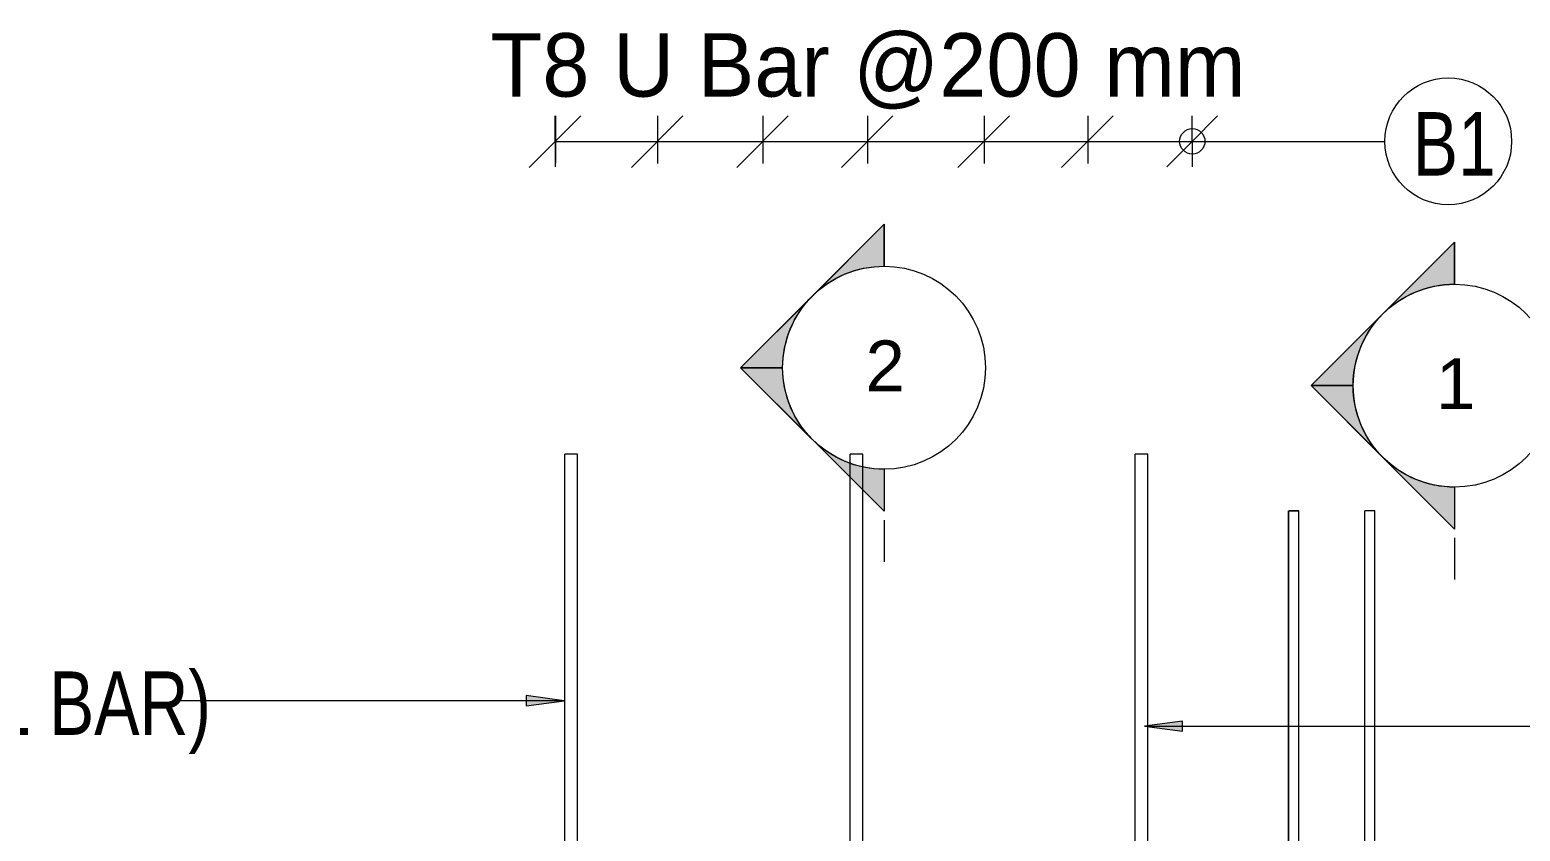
# Model space of a CAD drawing. Header units: millimetres. Extents: x -12508 to 11584, y -2169 to 13538.
# Drawn here: x -10590 to -8238, y 4125 to 5389 of the extents above; entities that cross this region are included whole.
import ezdxf

# ---------------------------------------------------------------- set-up
doc = ezdxf.new("R2010")
doc.units = ezdxf.units.MM
for name, color, linetype, lineweight in [('A-ANNO-DIMS', 211, 'Continuous', 9), ('A-ANNO-DIMS-40', 211, 'Continuous', 9), ('A-DETL-MBND', 5, 'Continuous', 18), ('G-ANNO-SYMB', 111, 'Continuous', 9), ('S-RBAR', 171, 'Continuous', 18), ('S-RBAR-IDEN', 171, 'Continuous', 9)]:
    doc.layers.add(name, color=color, linetype=linetype, lineweight=lineweight)
doc.styles.add('Arial', font='arial.ttf', dxfattribs={"height": 80})
doc.styles.add('Nirmala UI Semilight', font='NirmalaS.ttf', dxfattribs={"width": 0.8, "height": 100})
doc.styles.add('Nirmala UI Semilight_1', font='NirmalaS.ttf', dxfattribs={"height": 100})
doc.dimstyles.new('Arrow_Filled_-_2_5_NI_UI', dxfattribs={"dimscale": 304.8, "dimtxt": 104.736395, "dimasz": 0.262467, "dimexe": 0.131234, "dimexo": 0.0625, "dimgap": 0.131234, "dimtad": 1, "dimdec": 4, "dimzin": 0, "dimdsep": 46, "dimtxsty": 'Nirmala UI Semilight_1', "dimblk1": 'OBLIQUE', "dimblk2": 'OBLIQUE', "dimsah": 1, "dimcen": 0.09, "dimazin": 0, "dimtfac": 1, "dimtdec": 4, "dimtix": 1, "dimtmove": 0, "dimatfit": 3, "dimfxl": 0.131234, "dimfxlon": 1, "dimtvp": 1, "dimtolj": 1, "dimtzin": 0, "dimarcsym": 2})

# ---------------------------------------------------------------- blocks, each defined once
blk = doc.blocks.new('Detail View - M_Section Head - Filled SHOP DWG-1002450-Elevation Front 1')
at = {"layer": 'G-ANNO-SYMB'}
h = blk.add_hatch(color=256, dxfattribs=at)
edge = h.paths.add_edge_path()
edge.add_line((-8325.5, 3729.4), (-8259.2, 3729.4))
edge.add_arc((-8099.2, 3729.4), 160, 180, 225)
edge.add_line((-8212.4, 3616.3), (-8325.5, 3729.4))
h = blk.add_hatch(color=256, dxfattribs=at)
edge = h.paths.add_edge_path()
edge.add_line((-7873, 3729.4), (-7986.1, 3616.3))
edge.add_arc((-8099.2, 3729.4), 160, 315, 360)
edge.add_line((-7939.2, 3729.4), (-7873, 3729.4))
h = blk.add_hatch(color=256, dxfattribs=at)
edge = h.paths.add_edge_path()
edge.add_line((-8099.2, 3503.1), (-8212.4, 3616.3))
edge.add_arc((-8099.2, 3729.4), 160, 225, 270)
edge.add_line((-8099.2, 3569.4), (-8099.2, 3503.1))
h = blk.add_hatch(color=256, dxfattribs=at)
edge = h.paths.add_edge_path()
edge.add_line((-8099.2, 3503.1), (-8099.2, 3569.4))
edge.add_arc((-8099.2, 3729.4), 160, 270, 315)
edge.add_line((-7986.1, 3616.3), (-8099.2, 3503.1))
for p, q in [((-8099.2, 3503.1), (-8325.5, 3729.4)), ((-8259.2, 3729.4), (-8325.5, 3729.4)), ((-8325.5, 3729.4), (-8212.4, 3616.3)), ((-8259.2, 3729.4), (-8325.5, 3729.4)), ((-8099.2, 3503.1), (-7873, 3729.4)), ((-7986.1, 3616.3), (-7873, 3729.4)), ((-7939.2, 3729.4), (-7873, 3729.4)), ((-7873, 3729.4), (-7939.2, 3729.4)), ((-8212.4, 3616.3), (-8099.2, 3503.1)), ((-8099.2, 3503.1), (-7986.1, 3616.3)), ((-8099.2, 3569.4), (-8099.2, 3503.1)), ((-8099.2, 3503.1), (-8099.2, 3569.4))]:
    blk.add_line(p, q, dxfattribs=at)
for start, end in [(360, 180), (180, 360), (180, 225), (315, 0), (225, 270), (270, 315)]:
    blk.add_arc((-8099.2, 3729.4), 160, start, end, dxfattribs=at)
blk = doc.blocks.new('DIMBLOCK1-Elevation Front 1')
at = {"layer": 'A-ANNO-DIMS-40'}
for p, q in [((-9760.6, 5212.9), (-9720.6, 5252.9)), ((-9760.6, 5212.9), (-9760.6, 5252.9)), ((-8755.7, 5212.9), (-8715.7, 5252.9)), ((-8755.7, 5212.9), (-8755.7, 5252.9)), ((-9760.6, 5212.9), (-9800.6, 5172.9)), ((-9760.6, 5212.9), (-8755.7, 5212.9)), ((-9760.6, 5212.9), (-9760.6, 5172.9)), ((-8755.7, 5212.9), (-8795.7, 5172.9)), ((-8755.7, 5212.9), (-8755.7, 5172.9))]:
    blk.add_line(p, q, dxfattribs=at)
at = {"layer": 'A-ANNO-DIMS-40', "color": 0, "insert": (-9862.8, 5383.4), "char_height": 100, "width": 1451.075, "attachment_point": 1, "rotation": 0.0006, "line_spacing_factor": 1.142579, "style": 'Nirmala UI Semilight_1'}
blk.add_mtext('T8 U Bar @200 mm', dxfattribs=at)
blk = doc.blocks.new('_Oblique')
at = {"color": 0, "linetype": 'ByBlock', "lineweight": -2}
blk.add_line((-0.5, -0.5), (0.5, 0.5), dxfattribs=at)
blk = doc.blocks.new('M_Rebar Tag_rfa MARK - DOT 1 MM-794228-Elevation Front 1')
at = {"layer": 'S-RBAR-IDEN'}
blk.add_circle((-8351.9, 5212.9), 100, dxfattribs=at)

msp = doc.modelspace()

# ---------------------------------------------------------------- hatches: boundary and pattern name
at = {"layer": 'S-RBAR-IDEN'}
for points in [[(-9746.37209, 4331.19503), (-9806.37209, 4339.09418), (-9806.37209, 4323.29588)], [(-8830.93149, 4290.81645), (-8770.93149, 4282.9173), (-8770.93149, 4298.7156)]]:
    msp.add_hatch(color=256, dxfattribs=at).paths.add_polyline_path(points)

# ---------------------------------------------------------------- linework, layer by layer
at = {"layer": 'A-DETL-MBND'}
for p, q in [((-9720.51046, 5252.87422), (-9801.82774, 5171.55694)), ((-9760.51046, 5252.87422), (-9760.51046, 5177.87422)), ((-9559.26735, 5252.87422), (-9640.58463, 5171.55694)), ((-9599.26735, 5252.87422), (-9599.26735, 5177.87422)), ((-9393.02424, 5252.87422), (-9474.34152, 5171.55694)), ((-9433.02424, 5252.87422), (-9433.02424, 5177.87422)), ((-9228.03061, 5252.87422), (-9309.34789, 5171.55694)), ((-9268.03061, 5252.87422), (-9268.03061, 5177.87422)), ((-9044.28801, 5252.87422), (-9125.60529, 5171.55694)), ((-9084.28801, 5252.87422), (-9084.28801, 5177.87422)), ((-8880.54439, 5252.87422), (-8961.86167, 5171.55694)), ((-8920.54439, 5252.87422), (-8920.54439, 5177.87422))]:
    msp.add_line(p, q, dxfattribs=at)
at = {"layer": 'G-ANNO-SYMB'}
for p, q in [((-9241.94215, 4615.96344), (-9241.94215, 4550.18758)), ((-8341.94215, 4587.75844), (-8341.94215, 4521.98257))]:
    msp.add_line(p, q, dxfattribs=at)
at = {"layer": 'S-RBAR'}
for p, q in [((-9725.63041, 4719.83001), (-9745.63041, 4719.8298)), ((-9745.61932, 3658.08832), (-9745.63041, 4719.8298)), ((-9725.61932, 3658.08853), (-9725.63041, 4719.83001)), ((-9275.60802, 4719.83471), (-9295.60802, 4719.83451)), ((-9295.59693, 3658.09302), (-9295.60802, 4719.83451)), ((-9275.59693, 3658.09323), (-9275.60802, 4719.83471)), ((-8825.82403, 4719.82552), (-8845.82403, 4719.82531)), ((-8845.81294, 3658.09772), (-8845.82403, 4719.82531)), ((-8825.81294, 3658.09793), (-8825.82403, 4719.82552)), ((-8603.73474, 2999.84235), (-8603.75177, 4630.31043)), ((-8587.64922, 4629.84301), (-8603.64922, 4629.84284)), ((-8603.63211, 2991.95113), (-8603.64922, 4629.84284)), ((-8587.5505, 4630.31118), (-8603.5505, 4630.31101)), ((-8603.55049, 4629.84284), (-8603.5505, 4630.31101)), ((-8587.63211, 2991.9513), (-8587.64922, 4629.84301)), ((-8587.53346, 2999.84252), (-8587.5505, 4630.31118)), ((-8483.73346, 2999.8436), (-8483.7505, 4630.31226)), ((-8467.64923, 4630.31301), (-8483.64923, 4630.31284)), ((-8483.63211, 2991.95238), (-8483.64923, 4630.31284)), ((-8467.63211, 2991.95255), (-8467.64923, 4630.31301))]:
    msp.add_line(p, q, dxfattribs=at)
at = {"layer": 'S-RBAR-IDEN'}
for p, q in [((-8755.69244, 5212.91218), (-8451.90689, 5212.91218)), ((-9746.37209, 4331.19503), (-10357.77587, 4331.19503)), ((-9746.37209, 4331.19503), (-9806.37209, 4339.09418)), ((-9806.37209, 4339.09418), (-9806.37209, 4323.29588)), ((-9806.37209, 4323.29588), (-9746.37209, 4331.19503)), ((-8770.93149, 4298.7156), (-8830.93149, 4290.81645)), ((-8830.93149, 4290.81645), (-8770.93149, 4282.9173)), ((-8830.93149, 4290.81645), (-8144.37463, 4290.81645)), ((-8770.93149, 4282.9173), (-8770.93149, 4298.7156))]:
    msp.add_line(p, q, dxfattribs=at)
msp.add_circle((-8755.69244, 5212.91218), 20, dxfattribs=at)

# ---------------------------------------------------------------- block references
at = {"layer": 'G-ANNO-SYMB', "extrusion": (0, 0, -1), "rotation": 90.00000000000074}
for p in [(12971.34113, 12955.20515), (12071.34113, 12927.00015)]:
    msp.add_blockref('Detail View - M_Section Head - Filled SHOP DWG-1002450-Elevation Front 1', p, dxfattribs=at)
at = {"layer": 'S-RBAR-IDEN'}
msp.add_blockref('M_Rebar Tag_rfa MARK - DOT 1 MM-794228-Elevation Front 1', (0, 0), dxfattribs=at)

# ---------------------------------------------------------------- texts
at = {"layer": 'G-ANNO-SYMB', "char_height": 80, "width": 76.962, "attachment_point": 1, "style": 'Arial'}
for s, insert in [('2', (-9271.29533, 4899.03052)), ('1', (-8371.29533, 4870.82552))]:
    msp.add_mtext(s, dxfattribs=dict(at, insert=insert))
at = {"layer": 'S-RBAR-IDEN', "char_height": 100, "attachment_point": 1, "style": 'Nirmala UI Semilight'}
for s, insert, width in [('B1', (-8407.87605, 5258.99408), 128.27), ('-(1) -(T20 DOWEL BAR)', (-11462.73587, 4377.27693), 1336.5734)]:
    msp.add_mtext(s, dxfattribs=dict(at, insert=insert, width=width))

# ---------------------------------------------------------------- dimensions: what is measured, and where the dimension line sits
at = {"layer": 'A-ANNO-DIMS'}
dim = msp.add_linear_dim(base=(-8755.67622, 5212.91174), p1=(-9760.63447, 5172.90124), p2=(-8755.6758, 5172.91174), angle=0.00059865, text='T8 U Bar @200 mm', dimstyle='Arrow_Filled_-_2_5_NI_UI', override={"dimpost": '<>', "dimfxl": 1004.958673}, dxfattribs=at)
dim.commit()
dim.dimension.update_dxf_attribs({"geometry": 'DIMBLOCK1-Elevation Front 1', "text_midpoint": (-9258.15657, 5310.29841)})

doc.saveas('drawing.dxf')
